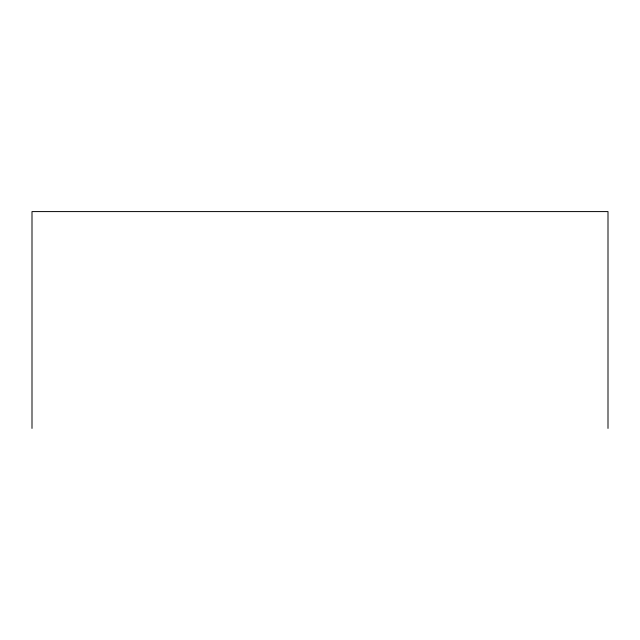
<?xml version="1.0" encoding="UTF-8"?>
<svg xmlns="http://www.w3.org/2000/svg" width="640" height="640" viewBox="0 0 640 640"><rect width="100%" height="100%" fill="white"/><g stroke="black" fill="none" stroke-linecap="round" stroke-linejoin="round"><path stroke-width="0.96" d="M608 428.408L608 211.592L32 211.592L32 428.408"/></g></svg>
